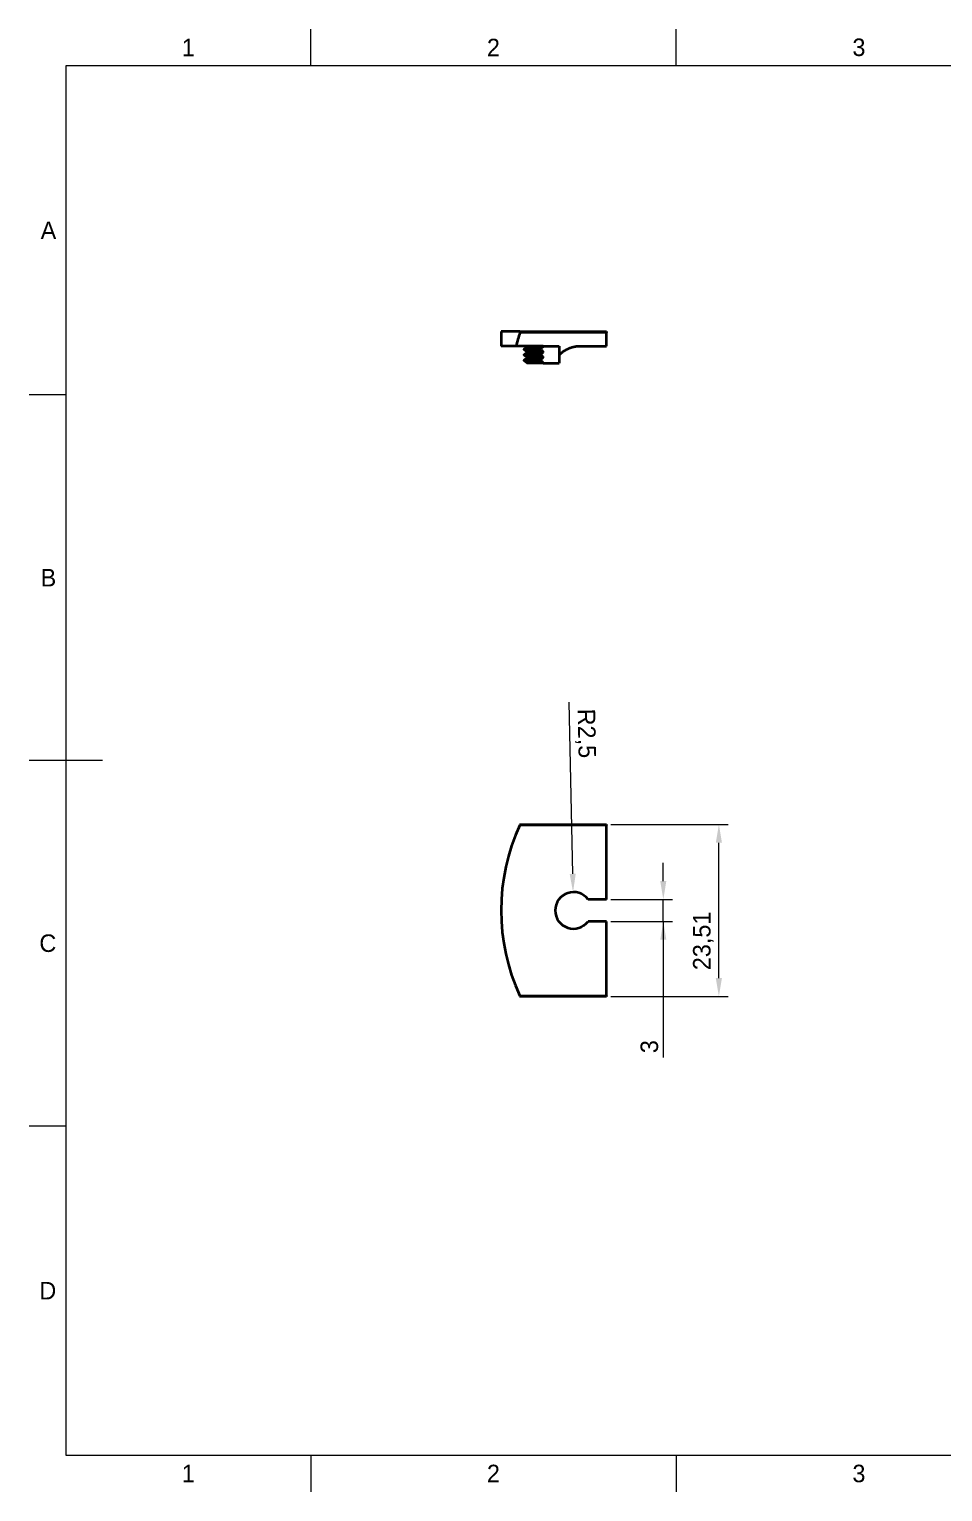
# Model space of a CAD drawing. Header units: millimetres. Extents: x 15 to 292, y 5 to 205.
# Drawn here: x 15 to 140, y 5 to 205 of the extents above; entities that cross this region are included whole.
import ezdxf

# ---------------------------------------------------------------- set-up
doc = ezdxf.new("R2010")
doc.units = ezdxf.units.MM
for name, color, linetype in [('Annotations', 7, 'Continuous'), ('Border', 7, 'Continuous'), ('Geometries', 7, 'Continuous')]:
    doc.layers.add(name, color=color, linetype=linetype)
doc.styles.add('Shapr0', font='txt', dxfattribs={"height": 2.3925})
doc.styles.add('Shapr4', font='txt', dxfattribs={"height": 2.3925})
doc.dimstyles.new('ISO-25', dxfattribs={"dimtxt": 2.5, "dimasz": 2.5, "dimexe": 1.25, "dimexo": 0.625, "dimtad": 1, "dimtxsty": 'Standard', "dimcen": 2.5, "dimadec": 0, "dimazin": 0, "dimtfac": 1, "dimtmove": 0, "dimatfit": 3, "dimfxl": 1, "dimarcsym": 0})

# ---------------------------------------------------------------- blocks, each defined once
blk = doc.blocks.new('*D2')
at = {"layer": 'Annotations', "color": 0, "linetype": 'Continuous', "lineweight": 15}
for p, q in [((94.57, 96.26), (110.59, 96.26)), ((109.34, 75.24), (109.34, 93.76)), ((94.57, 72.74), (110.59, 72.74))]:
    blk.add_line(p, q, dxfattribs=at)
at = {"layer": 'Annotations', "color": 0}
for points in [[(109.76, 93.76), (108.92, 93.76), (109.34, 96.26)], [(108.92, 75.24), (109.76, 75.24), (109.34, 72.74)]]:
    blk.add_solid(points, dxfattribs=at)
at = {"layer": 'Defpoints', "color": 0}
for p in [(93.95, 96.26), (109.34, 96.26), (93.95, 72.74)]:
    blk.add_point(p, dxfattribs=at)
at = {"layer": 'Annotations', "color": 0, "lineweight": 15, "insert": (107.22, 80.33), "char_height": 2.393, "attachment_point": 5, "rotation": 90, "style": 'Shapr4'}
blk.add_mtext('\\A1;23,51', dxfattribs=at)
blk = doc.blocks.new('*D3')
at = {"layer": 'Annotations', "color": 0, "linetype": 'Continuous', "lineweight": 15}
blk.add_line((89.34, 89.5), (88.85, 113), dxfattribs=at)
at = {"layer": 'Annotations', "color": 0}
blk.add_solid([(88.93, 89.49), (89.76, 89.51), (89.39, 87)], dxfattribs=at)
at = {"layer": 'Defpoints', "color": 0}
for p in [(89.39, 87), (89.45, 84.5)]:
    blk.add_point(p, dxfattribs=at)
at = {"layer": 'Annotations', "color": 0, "lineweight": 15, "insert": (91.06, 108.7), "char_height": 2.393, "attachment_point": 5, "rotation": 271.2087, "style": 'Shapr4'}
blk.add_mtext('\\A1;R2,5', dxfattribs=at)
blk = doc.blocks.new('*D4')
at = {"layer": 'Annotations', "color": 0, "linetype": 'Continuous', "lineweight": 15}
for p, q in [((101.74, 88.5), (101.74, 91)), ((94.57, 86), (102.99, 86)), ((101.74, 83), (101.74, 86)), ((94.57, 83), (102.99, 83)), ((101.74, 83), (101.74, 64.37)), ((101.74, 80.5), (101.74, 78))]:
    blk.add_line(p, q, dxfattribs=at)
at = {"layer": 'Annotations', "color": 0}
for points in [[(101.32, 88.5), (102.15, 88.5), (101.74, 86)], [(102.15, 80.5), (101.32, 80.5), (101.74, 83)]]:
    blk.add_solid(points, dxfattribs=at)
at = {"layer": 'Defpoints', "color": 0}
for p in [(93.95, 86), (101.74, 86), (93.95, 83)]:
    blk.add_point(p, dxfattribs=at)
at = {"layer": 'Annotations', "color": 0, "lineweight": 15, "insert": (99.84, 65.87), "char_height": 2.393, "attachment_point": 5, "rotation": 90, "style": 'Shapr4'}
blk.add_mtext('\\A1;3', dxfattribs=at)

msp = doc.modelspace()

# ---------------------------------------------------------------- linework, layer by layer
at = {"layer": 'Border', "linetype": 'Continuous', "lineweight": 15}
for p, q in [((53.5, 200), (53.5, 205)), ((103.5, 200), (103.5, 205)), ((287, 200), (20, 200)), ((20, 200), (20, 10)), ((20, 155), (15, 155)), ((25, 105), (15, 105)), ((20, 55), (15, 55)), ((20, 10), (287, 10)), ((53.5, 10), (53.5, 5)), ((103.5, 10), (103.5, 5))]:
    msp.add_line(p, q, dxfattribs=at)
at = {"layer": 'Geometries', "linetype": 'Continuous', "lineweight": 40}
for p, q in [((79.552, 163.675), (79.552, 161.675)), ((82.1, 163.675), (79.552, 163.675)), ((82.1, 163.675), (93.947, 163.675)), ((93.947, 163.511), (82.14, 163.511)), ((93.947, 163.675), (93.947, 163.511)), ((93.947, 161.675), (93.947, 163.511)), ((81.584, 161.675), (79.552, 161.675)), ((83.052, 161.675), (81.584, 161.675)), ((85.301, 161.675), (83.052, 161.675)), ((83.052, 161.675), (83.052, 161.498)), ((83.053, 161.498), (83.052, 161.498)), ((83.052, 160.939), (83.052, 160.939)), ((83.052, 160.939), (83.052, 160.748)), ((83.053, 160.748), (83.052, 160.748)), ((83.052, 160.189), (83.052, 159.998)), ((84.936, 161.219), (84.857, 161.269)), ((84.936, 160.469), (84.857, 160.519)), ((85.301, 161.675), (87.507, 161.675)), ((85.301, 161.548), (85.301, 161.675)), ((85.301, 160.798), (85.301, 160.99)), ((85.301, 160.048), (85.301, 160.24)), ((87.507, 161.675), (87.507, 160.46)), ((87.507, 160.46), (87.507, 159.325)), ((90.303, 161.675), (93.947, 161.675)), ((83.053, 159.998), (83.052, 159.998)), ((83.052, 159.439), (83.052, 159.325)), ((85.301, 159.325), (83.052, 159.325)), ((84.936, 159.719), (84.857, 159.769)), ((84.936, 159.719), (85.301, 159.49)), ((85.301, 159.325), (85.301, 159.49)), ((85.301, 159.325), (87.507, 159.325)), ((93.947, 96.17), (82.1, 96.17)), ((82.14, 96.255), (93.947, 96.255)), ((93.947, 96.255), (93.947, 96.17)), ((93.947, 86), (93.947, 96.17)), ((93.947, 86), (91.448, 86)), ((93.947, 83), (91.448, 83)), ((93.947, 72.83), (93.947, 83)), ((82.1, 72.83), (93.947, 72.83)), ((93.947, 72.745), (82.14, 72.745)), ((93.947, 72.83), (93.947, 72.745))]:
    msp.add_line(p, q, dxfattribs=at)
at = {"layer": 'Geometries', "linetype": 'Continuous', "lineweight": 40, "flags": 128}
for points in [[(83.052, 161.498), (83.045, 161.492), (83.037, 161.487), (83.03, 161.482), (83.024, 161.478), (83.018, 161.474), (83.013, 161.47), (83.008, 161.467), (83.004, 161.464), (83, 161.462), (82.998, 161.46), (82.995, 161.458), (82.994, 161.457), (82.992, 161.456), (82.991, 161.455), (82.99, 161.455), (82.989, 161.454), (82.988, 161.454), (82.987, 161.453), (82.986, 161.452), (82.983, 161.45), (82.98, 161.447), (82.975, 161.445), (82.97, 161.441), (82.966, 161.438), (82.961, 161.435), (82.956, 161.431), (82.951, 161.428), (82.933, 161.415), (82.914, 161.403), (82.893, 161.388), (82.872, 161.374), (82.852, 161.36), (82.829, 161.344), (82.805, 161.328), (82.781, 161.312), (82.757, 161.295), (82.752, 161.291), (82.747, 161.288), (82.742, 161.285), (82.737, 161.282), (82.733, 161.279), (82.73, 161.277), (82.727, 161.274), (82.724, 161.273), (82.722, 161.271), (82.72, 161.27), (82.719, 161.269), (82.718, 161.269), (82.718, 161.268), (82.717, 161.268), (82.716, 161.267), (82.715, 161.266), (82.713, 161.265), (82.711, 161.264), (82.708, 161.262), (82.705, 161.26), (82.701, 161.257), (82.696, 161.253), (82.691, 161.25), (82.685, 161.246), (82.678, 161.241), (82.671, 161.237), (82.664, 161.232), (82.656, 161.226), (82.647, 161.22)], [(84.857, 161.269), (84.803, 161.268), (84.75, 161.268), (84.698, 161.267), (84.646, 161.267), (84.596, 161.266), (84.546, 161.265), (84.497, 161.265), (84.449, 161.264), (84.402, 161.264), (84.354, 161.263), (84.306, 161.262), (84.26, 161.262), (84.214, 161.261), (84.169, 161.26), (84.124, 161.26), (84.08, 161.259), (84.037, 161.259), (83.994, 161.258), (83.952, 161.257), (83.911, 161.257), (83.87, 161.256), (83.83, 161.256), (83.79, 161.255), (83.755, 161.254), (83.72, 161.254), (83.685, 161.253), (83.652, 161.253), (83.618, 161.252), (83.585, 161.252), (83.55, 161.251), (83.516, 161.25), (83.482, 161.25), (83.449, 161.249), (83.416, 161.249), (83.384, 161.248), (83.353, 161.247), (83.325, 161.247), (83.297, 161.246), (83.27, 161.246), (83.244, 161.245), (83.218, 161.244), (83.193, 161.244), (83.168, 161.243), (83.144, 161.243), (83.12, 161.242), (83.097, 161.242), (83.075, 161.241), (83.053, 161.241), (83.033, 161.24), (83.013, 161.239), (82.994, 161.239), (82.976, 161.238), (82.958, 161.238), (82.937, 161.237), (82.918, 161.237), (82.899, 161.236), (82.881, 161.235), (82.863, 161.235), (82.846, 161.234), (82.83, 161.234), (82.816, 161.233), (82.802, 161.232), (82.789, 161.232), (82.777, 161.231), (82.765, 161.231), (82.753, 161.23), (82.743, 161.23), (82.732, 161.229), (82.723, 161.228), (82.714, 161.228), (82.705, 161.227), (82.697, 161.227), (82.689, 161.226), (82.681, 161.225), (82.674, 161.225), (82.668, 161.224), (82.663, 161.224), (82.659, 161.223), (82.656, 161.222), (82.653, 161.222), (82.65, 161.221), (82.649, 161.221), (82.647, 161.22), (82.647, 161.22)], [(82.647, 161.22), (82.647, 161.22), (82.647, 161.219), (82.647, 161.219), (82.647, 161.219)], [(82.647, 161.219), (82.655, 161.213), (82.663, 161.208), (82.67, 161.203), (82.676, 161.199), (82.682, 161.194), (82.688, 161.191), (82.693, 161.187), (82.697, 161.184), (82.701, 161.182), (82.704, 161.179), (82.707, 161.177), (82.709, 161.176), (82.711, 161.175), (82.713, 161.173), (82.714, 161.172), (82.716, 161.171), (82.72, 161.168), (82.724, 161.166), (82.727, 161.164), (82.73, 161.161), (82.734, 161.159), (82.737, 161.156), (82.741, 161.154), (82.746, 161.151), (82.778, 161.129), (82.79, 161.121), (82.801, 161.112), (82.813, 161.104), (82.825, 161.096), (82.838, 161.087), (82.851, 161.078), (82.865, 161.069), (82.878, 161.059), (82.893, 161.049), (82.908, 161.039), (82.914, 161.034), (82.921, 161.03), (82.928, 161.025), (82.934, 161.021), (82.94, 161.017), (82.946, 161.012), (82.953, 161.008), (82.958, 161.004), (82.963, 161.001), (82.967, 160.998), (82.971, 160.995), (82.974, 160.993), (82.975, 160.992), (82.976, 160.991), (82.978, 160.991), (82.979, 160.99), (82.981, 160.988), (82.983, 160.987), (82.986, 160.985), (82.99, 160.982), (82.994, 160.979), (82.999, 160.976), (83.004, 160.972), (83.01, 160.968), (83.016, 160.964), (83.023, 160.959), (83.03, 160.955), (83.037, 160.95), (83.045, 160.944), (83.052, 160.939)], [(83.052, 160.748), (83.045, 160.742), (83.037, 160.737), (83.03, 160.732), (83.024, 160.728), (83.018, 160.724), (83.013, 160.72), (83.008, 160.717), (83.004, 160.714), (83, 160.712), (82.998, 160.71), (82.995, 160.708), (82.994, 160.707), (82.992, 160.706), (82.991, 160.705), (82.99, 160.705), (82.989, 160.704), (82.988, 160.704), (82.987, 160.703), (82.986, 160.702), (82.983, 160.7), (82.98, 160.697), (82.975, 160.695), (82.97, 160.691), (82.966, 160.688), (82.961, 160.685), (82.956, 160.681), (82.951, 160.678), (82.933, 160.665), (82.914, 160.653), (82.893, 160.638), (82.872, 160.624), (82.852, 160.61), (82.829, 160.594), (82.805, 160.578), (82.781, 160.562), (82.757, 160.545), (82.752, 160.541), (82.747, 160.538), (82.742, 160.535), (82.737, 160.532), (82.733, 160.529), (82.73, 160.527), (82.727, 160.524), (82.724, 160.523), (82.722, 160.521), (82.72, 160.52), (82.719, 160.519), (82.718, 160.519), (82.718, 160.518), (82.717, 160.518), (82.716, 160.517), (82.715, 160.516), (82.713, 160.515), (82.711, 160.514), (82.708, 160.512), (82.705, 160.51), (82.701, 160.507), (82.696, 160.503), (82.691, 160.5), (82.685, 160.496), (82.678, 160.491), (82.671, 160.487), (82.664, 160.482), (82.656, 160.476), (82.647, 160.47)], [(84.857, 160.519), (84.803, 160.518), (84.75, 160.518), (84.698, 160.517), (84.646, 160.517), (84.596, 160.516), (84.546, 160.515), (84.497, 160.515), (84.449, 160.514), (84.402, 160.514), (84.354, 160.513), (84.306, 160.512), (84.26, 160.512), (84.214, 160.511), (84.169, 160.51), (84.124, 160.51), (84.08, 160.509), (84.037, 160.509), (83.994, 160.508), (83.952, 160.507), (83.911, 160.507), (83.87, 160.506), (83.83, 160.506), (83.79, 160.505), (83.755, 160.504), (83.72, 160.504), (83.685, 160.503), (83.652, 160.503), (83.618, 160.502), (83.585, 160.502), (83.55, 160.501), (83.516, 160.5), (83.482, 160.5), (83.449, 160.499), (83.416, 160.499), (83.384, 160.498), (83.353, 160.497), (83.325, 160.497), (83.297, 160.496), (83.27, 160.496), (83.244, 160.495), (83.218, 160.494), (83.193, 160.494), (83.168, 160.493), (83.144, 160.493), (83.12, 160.492), (83.097, 160.492), (83.075, 160.491), (83.053, 160.491), (83.033, 160.49), (83.013, 160.489), (82.994, 160.489), (82.976, 160.488), (82.958, 160.488), (82.937, 160.487), (82.918, 160.487), (82.899, 160.486), (82.881, 160.485), (82.863, 160.485), (82.846, 160.484), (82.83, 160.484), (82.816, 160.483), (82.802, 160.482), (82.789, 160.482), (82.777, 160.481), (82.765, 160.481), (82.753, 160.48), (82.743, 160.48), (82.732, 160.479), (82.723, 160.478), (82.714, 160.478), (82.705, 160.477), (82.697, 160.477), (82.689, 160.476), (82.681, 160.475), (82.674, 160.475), (82.668, 160.474), (82.663, 160.474), (82.659, 160.473), (82.656, 160.472), (82.653, 160.472), (82.65, 160.471), (82.649, 160.471), (82.647, 160.47), (82.647, 160.47)], [(82.647, 160.47), (82.647, 160.47), (82.647, 160.469), (82.647, 160.469), (82.647, 160.469)], [(82.647, 160.469), (82.655, 160.463), (82.663, 160.458), (82.67, 160.453), (82.676, 160.449), (82.682, 160.444), (82.688, 160.441), (82.693, 160.437), (82.697, 160.434), (82.701, 160.432), (82.704, 160.429), (82.707, 160.427), (82.709, 160.426), (82.711, 160.425), (82.713, 160.423), (82.714, 160.422), (82.716, 160.421), (82.72, 160.418), (82.724, 160.416), (82.727, 160.414), (82.73, 160.411), (82.734, 160.409), (82.737, 160.406), (82.741, 160.404), (82.746, 160.401), (82.778, 160.379), (82.79, 160.371), (82.801, 160.362), (82.813, 160.354), (82.825, 160.346), (82.838, 160.337), (82.851, 160.328), (82.865, 160.319), (82.878, 160.309), (82.893, 160.299), (82.908, 160.289), (82.914, 160.284), (82.921, 160.28), (82.928, 160.275), (82.934, 160.271), (82.94, 160.267), (82.946, 160.262), (82.953, 160.258), (82.958, 160.254), (82.963, 160.251), (82.967, 160.248), (82.971, 160.245), (82.974, 160.243), (82.975, 160.242), (82.976, 160.241), (82.978, 160.241), (82.979, 160.24), (82.981, 160.238), (82.983, 160.237), (82.986, 160.235), (82.99, 160.232), (82.994, 160.229), (82.999, 160.226), (83.004, 160.222), (83.01, 160.218), (83.016, 160.214), (83.023, 160.209), (83.03, 160.205), (83.037, 160.2), (83.045, 160.194), (83.052, 160.189)], [(83.052, 160.939), (83.053, 160.94), (83.054, 160.94), (83.056, 160.941), (83.059, 160.942), (83.062, 160.942), (83.066, 160.943), (83.071, 160.944), (83.077, 160.944), (83.084, 160.945), (83.091, 160.946), (83.091, 160.946), (83.091, 160.946), (83.091, 160.946), (83.092, 160.946), (83.092, 160.946), (83.092, 160.946), (83.092, 160.946), (83.092, 160.946), (83.093, 160.946), (83.097, 160.946), (83.106, 160.947), (83.115, 160.947), (83.125, 160.948), (83.136, 160.949), (83.148, 160.949), (83.16, 160.95), (83.174, 160.951), (83.188, 160.951), (83.202, 160.952), (83.218, 160.953), (83.234, 160.953), (83.251, 160.954), (83.269, 160.955), (83.288, 160.955), (83.307, 160.956), (83.328, 160.957), (83.348, 160.957), (83.37, 160.958), (83.393, 160.959), (83.416, 160.959), (83.44, 160.96), (83.465, 160.961), (83.49, 160.961), (83.516, 160.962), (83.543, 160.963), (83.571, 160.963), (83.6, 160.964), (83.629, 160.965), (83.659, 160.965), (83.69, 160.966), (83.721, 160.967), (83.754, 160.967), (83.787, 160.968), (83.82, 160.968), (83.848, 160.969), (83.877, 160.97), (83.906, 160.97), (83.936, 160.971), (83.966, 160.971), (83.996, 160.972), (84.028, 160.972), (84.059, 160.973), (84.091, 160.973), (84.124, 160.974), (84.164, 160.975), (84.206, 160.975), (84.248, 160.976), (84.291, 160.976), (84.312, 160.977), (84.323, 160.977), (84.324, 160.977), (84.324, 160.977), (84.324, 160.977), (84.324, 160.977), (84.324, 160.977), (84.325, 160.977), (84.326, 160.977), (84.331, 160.977), (84.353, 160.977), (84.398, 160.978), (84.443, 160.979), (84.489, 160.979), (84.536, 160.98), (84.584, 160.981), (84.632, 160.981), (84.681, 160.982), (84.731, 160.983), (84.781, 160.983), (84.832, 160.984), (84.877, 160.985), (84.922, 160.985), (84.967, 160.986), (85.013, 160.986), (85.06, 160.987), (85.107, 160.987), (85.155, 160.988), (85.203, 160.988), (85.252, 160.989), (85.301, 160.99)], [(83.052, 160.189), (83.053, 160.19), (83.054, 160.19), (83.056, 160.191), (83.059, 160.192), (83.062, 160.192), (83.066, 160.193), (83.071, 160.194), (83.077, 160.194), (83.084, 160.195), (83.091, 160.196), (83.091, 160.196), (83.091, 160.196), (83.092, 160.196), (83.092, 160.196), (83.092, 160.196), (83.092, 160.196), (83.092, 160.196), (83.093, 160.196), (83.097, 160.196), (83.105, 160.197), (83.115, 160.197), (83.125, 160.198), (83.136, 160.199), (83.148, 160.199), (83.16, 160.2), (83.173, 160.201), (83.187, 160.201), (83.202, 160.202), (83.218, 160.203), (83.234, 160.203), (83.251, 160.204), (83.269, 160.205), (83.287, 160.205), (83.307, 160.206), (83.327, 160.207), (83.348, 160.207), (83.369, 160.208), (83.392, 160.209), (83.415, 160.209), (83.439, 160.21), (83.463, 160.211), (83.489, 160.211), (83.515, 160.212), (83.542, 160.213), (83.569, 160.213), (83.598, 160.214), (83.627, 160.215), (83.657, 160.215), (83.688, 160.216), (83.719, 160.216), (83.751, 160.217), (83.784, 160.218), (83.818, 160.218), (83.853, 160.219), (83.889, 160.22), (83.925, 160.22), (83.963, 160.221), (84.001, 160.222), (84.04, 160.222), (84.079, 160.223), (84.12, 160.224), (84.16, 160.224), (84.202, 160.225), (84.243, 160.226), (84.286, 160.226), (84.308, 160.227), (84.319, 160.227), (84.324, 160.227), (84.324, 160.227), (84.325, 160.227), (84.328, 160.227), (84.338, 160.227), (84.383, 160.228), (84.428, 160.228), (84.473, 160.229), (84.52, 160.23), (84.567, 160.23), (84.611, 160.231), (84.657, 160.232), (84.702, 160.232), (84.749, 160.233), (84.796, 160.233), (84.844, 160.234), (84.892, 160.235), (84.941, 160.235), (84.99, 160.236), (85.04, 160.237), (85.091, 160.237), (85.143, 160.238), (85.195, 160.238), (85.248, 160.239), (85.301, 160.24)], [(85.301, 161.548), (85.252, 161.547), (85.203, 161.547), (85.155, 161.546), (85.108, 161.545), (85.061, 161.545), (85.014, 161.544), (84.968, 161.544), (84.923, 161.543), (84.878, 161.543), (84.833, 161.542), (84.789, 161.541), (84.746, 161.541), (84.696, 161.54), (84.647, 161.54), (84.599, 161.539), (84.551, 161.538), (84.504, 161.538), (84.457, 161.537), (84.412, 161.536), (84.367, 161.536), (84.345, 161.535), (84.334, 161.535), (84.328, 161.535), (84.326, 161.535), (84.324, 161.535), (84.324, 161.535), (84.324, 161.535), (84.324, 161.535), (84.323, 161.535), (84.321, 161.535), (84.31, 161.535), (84.267, 161.534), (84.224, 161.533), (84.183, 161.533), (84.142, 161.532), (84.101, 161.532), (84.062, 161.531), (84.023, 161.53), (83.985, 161.53), (83.948, 161.529), (83.912, 161.528), (83.876, 161.528), (83.841, 161.527), (83.807, 161.526), (83.773, 161.526), (83.741, 161.525), (83.709, 161.524), (83.677, 161.524), (83.647, 161.523), (83.617, 161.522), (83.588, 161.522), (83.559, 161.521), (83.532, 161.52), (83.505, 161.52), (83.479, 161.519), (83.454, 161.518), (83.43, 161.518), (83.406, 161.517), (83.383, 161.516), (83.361, 161.516), (83.34, 161.515), (83.319, 161.514), (83.299, 161.514), (83.28, 161.513), (83.262, 161.512), (83.244, 161.512), (83.227, 161.511), (83.211, 161.51), (83.196, 161.51), (83.181, 161.509), (83.168, 161.508), (83.155, 161.508), (83.143, 161.507), (83.131, 161.507), (83.121, 161.506), (83.111, 161.505), (83.102, 161.505), (83.093, 161.504), (83.092, 161.504), (83.092, 161.504), (83.092, 161.504), (83.092, 161.504), (83.092, 161.504), (83.092, 161.504), (83.091, 161.504), (83.091, 161.504), (83.09, 161.504), (83.087, 161.503), (83.08, 161.503), (83.074, 161.502), (83.069, 161.501), (83.064, 161.501), (83.061, 161.5), (83.058, 161.5), (83.055, 161.499), (83.054, 161.498), (83.053, 161.498)], [(85.301, 160.798), (85.252, 160.797), (85.204, 160.797), (85.157, 160.796), (85.109, 160.795), (85.063, 160.795), (85.017, 160.794), (84.971, 160.794), (84.926, 160.793), (84.881, 160.793), (84.837, 160.792), (84.794, 160.792), (84.751, 160.791), (84.701, 160.79), (84.652, 160.79), (84.603, 160.789), (84.556, 160.788), (84.509, 160.788), (84.462, 160.787), (84.417, 160.786), (84.372, 160.786), (84.328, 160.785), (84.325, 160.785), (84.324, 160.785), (84.324, 160.785), (84.324, 160.785), (84.324, 160.785), (84.324, 160.785), (84.323, 160.785), (84.321, 160.785), (84.31, 160.785), (84.267, 160.784), (84.224, 160.783), (84.183, 160.783), (84.142, 160.782), (84.102, 160.782), (84.063, 160.781), (84.024, 160.78), (83.986, 160.78), (83.949, 160.779), (83.912, 160.778), (83.877, 160.778), (83.842, 160.777), (83.808, 160.776), (83.774, 160.776), (83.742, 160.775), (83.71, 160.774), (83.678, 160.774), (83.648, 160.773), (83.618, 160.772), (83.589, 160.772), (83.561, 160.771), (83.533, 160.77), (83.507, 160.77), (83.481, 160.769), (83.456, 160.768), (83.431, 160.768), (83.408, 160.767), (83.385, 160.766), (83.362, 160.766), (83.341, 160.765), (83.321, 160.764), (83.301, 160.764), (83.282, 160.763), (83.263, 160.762), (83.245, 160.762), (83.229, 160.761), (83.212, 160.761), (83.197, 160.76), (83.183, 160.759), (83.169, 160.759), (83.156, 160.758), (83.144, 160.757), (83.132, 160.757), (83.122, 160.756), (83.112, 160.755), (83.103, 160.755), (83.094, 160.754), (83.092, 160.754), (83.092, 160.754), (83.092, 160.754), (83.092, 160.754), (83.092, 160.754), (83.092, 160.754), (83.091, 160.754), (83.091, 160.754), (83.089, 160.754), (83.082, 160.753), (83.076, 160.752), (83.07, 160.752), (83.065, 160.751), (83.061, 160.75), (83.059, 160.75), (83.056, 160.749), (83.055, 160.749), (83.053, 160.748), (83.053, 160.748)], [(85.301, 160.048), (85.252, 160.047), (85.204, 160.047), (85.157, 160.046), (85.109, 160.045), (85.063, 160.045), (85.017, 160.044), (84.971, 160.044), (84.926, 160.043), (84.881, 160.043), (84.837, 160.042), (84.794, 160.042), (84.751, 160.041), (84.701, 160.04), (84.652, 160.04), (84.603, 160.039), (84.556, 160.038), (84.509, 160.038), (84.462, 160.037), (84.417, 160.036), (84.372, 160.036), (84.328, 160.035), (84.325, 160.035), (84.324, 160.035), (84.324, 160.035), (84.324, 160.035), (84.324, 160.035), (84.324, 160.035), (84.323, 160.035), (84.321, 160.035), (84.31, 160.035), (84.267, 160.034), (84.224, 160.033), (84.183, 160.033), (84.142, 160.032), (84.102, 160.032), (84.063, 160.031), (84.024, 160.03), (83.986, 160.03), (83.949, 160.029), (83.912, 160.028), (83.877, 160.028), (83.842, 160.027), (83.808, 160.026), (83.774, 160.026), (83.742, 160.025), (83.71, 160.024), (83.678, 160.024), (83.648, 160.023), (83.618, 160.022), (83.589, 160.022), (83.561, 160.021), (83.533, 160.02), (83.507, 160.02), (83.481, 160.019), (83.456, 160.018), (83.431, 160.018), (83.408, 160.017), (83.385, 160.016), (83.362, 160.016), (83.341, 160.015), (83.321, 160.014), (83.301, 160.014), (83.282, 160.013), (83.263, 160.012), (83.245, 160.012), (83.229, 160.011), (83.212, 160.011), (83.197, 160.01), (83.183, 160.009), (83.169, 160.009), (83.156, 160.008), (83.144, 160.007), (83.132, 160.007), (83.122, 160.006), (83.112, 160.005), (83.103, 160.005), (83.094, 160.004), (83.092, 160.004), (83.092, 160.004), (83.092, 160.004), (83.092, 160.004), (83.092, 160.004), (83.092, 160.004), (83.091, 160.004), (83.091, 160.004), (83.089, 160.004), (83.082, 160.003), (83.076, 160.002), (83.07, 160.002), (83.065, 160.001), (83.061, 160), (83.059, 160), (83.056, 159.999), (83.055, 159.999), (83.053, 159.998), (83.053, 159.998)], [(85.301, 161.548), (84.945, 161.324), (84.857, 161.269)], [(85.301, 160.798), (84.945, 160.575), (84.857, 160.519)], [(85.301, 160.048), (84.945, 159.825), (84.857, 159.769)], [(84.936, 161.219), (85.055, 161.145), (85.174, 161.07), (85.292, 160.995), (85.301, 160.99)], [(84.936, 160.469), (85.055, 160.395), (85.173, 160.32), (85.291, 160.246), (85.301, 160.24)], [(87.507, 160.46), (87.526, 160.48), (87.56, 160.514), (87.594, 160.548), (87.629, 160.582), (87.664, 160.615), (87.7, 160.648), (87.737, 160.68), (87.774, 160.712), (87.811, 160.744), (87.849, 160.775), (87.887, 160.806), (87.926, 160.836), (87.966, 160.866), (88.008, 160.898), (88.051, 160.929), (88.094, 160.959), (88.127, 160.982), (88.161, 161.004), (88.194, 161.026), (88.228, 161.048), (88.262, 161.069), (88.296, 161.09), (88.33, 161.111), (88.365, 161.131), (88.4, 161.151), (88.436, 161.171), (88.471, 161.19), (88.507, 161.21), (88.543, 161.228), (88.579, 161.247), (88.616, 161.265), (88.653, 161.283), (88.69, 161.301), (88.727, 161.318), (88.765, 161.335), (88.802, 161.351), (88.84, 161.367), (88.878, 161.383), (88.917, 161.399), (88.955, 161.414), (88.994, 161.429), (89.033, 161.443), (89.073, 161.457), (89.112, 161.471), (89.155, 161.485), (89.198, 161.499), (89.241, 161.512), (89.285, 161.525), (89.329, 161.537), (89.373, 161.549), (89.417, 161.561), (89.462, 161.572), (89.502, 161.581), (89.543, 161.591), (89.584, 161.599), (89.625, 161.607), (89.666, 161.615), (89.707, 161.623), (89.748, 161.629), (89.79, 161.636), (89.831, 161.642), (89.873, 161.647), (89.915, 161.652), (89.957, 161.657), (89.998, 161.661), (90.04, 161.665), (90.082, 161.668), (90.127, 161.67), (90.171, 161.672), (90.215, 161.674), (90.259, 161.675), (90.303, 161.675)], [(83.052, 159.998), (83.045, 159.992), (83.037, 159.987), (83.03, 159.982), (83.024, 159.978), (83.018, 159.974), (83.013, 159.97), (83.008, 159.967), (83.004, 159.964), (83, 159.962), (82.998, 159.96), (82.995, 159.958), (82.994, 159.957), (82.992, 159.956), (82.991, 159.955), (82.99, 159.955), (82.989, 159.954), (82.988, 159.954), (82.987, 159.953), (82.986, 159.952), (82.983, 159.95), (82.98, 159.947), (82.975, 159.945), (82.97, 159.941), (82.966, 159.938), (82.961, 159.935), (82.956, 159.931), (82.951, 159.928), (82.933, 159.915), (82.914, 159.903), (82.893, 159.888), (82.872, 159.874), (82.852, 159.86), (82.829, 159.844), (82.805, 159.828), (82.781, 159.812), (82.757, 159.795), (82.752, 159.791), (82.747, 159.788), (82.742, 159.785), (82.737, 159.782), (82.733, 159.779), (82.73, 159.777), (82.727, 159.774), (82.724, 159.773), (82.722, 159.771), (82.72, 159.77), (82.719, 159.769), (82.718, 159.769), (82.718, 159.768), (82.717, 159.768), (82.716, 159.767), (82.715, 159.766), (82.713, 159.765), (82.711, 159.764), (82.708, 159.762), (82.705, 159.76), (82.701, 159.757), (82.696, 159.753), (82.691, 159.75), (82.685, 159.746), (82.678, 159.741), (82.671, 159.737), (82.664, 159.732), (82.656, 159.726), (82.647, 159.72)], [(84.857, 159.769), (84.803, 159.768), (84.75, 159.768), (84.698, 159.767), (84.646, 159.767), (84.596, 159.766), (84.546, 159.765), (84.497, 159.765), (84.449, 159.764), (84.402, 159.764), (84.354, 159.763), (84.306, 159.762), (84.26, 159.762), (84.214, 159.761), (84.169, 159.76), (84.124, 159.76), (84.08, 159.759), (84.037, 159.759), (83.994, 159.758), (83.952, 159.757), (83.911, 159.757), (83.87, 159.756), (83.83, 159.756), (83.79, 159.755), (83.755, 159.754), (83.72, 159.754), (83.685, 159.753), (83.652, 159.753), (83.618, 159.752), (83.585, 159.752), (83.55, 159.751), (83.516, 159.75), (83.482, 159.75), (83.449, 159.749), (83.416, 159.749), (83.384, 159.748), (83.353, 159.747), (83.325, 159.747), (83.297, 159.746), (83.27, 159.746), (83.244, 159.745), (83.218, 159.744), (83.193, 159.744), (83.168, 159.743), (83.144, 159.743), (83.12, 159.742), (83.097, 159.742), (83.075, 159.741), (83.053, 159.741), (83.033, 159.74), (83.013, 159.739), (82.994, 159.739), (82.976, 159.738), (82.958, 159.738), (82.937, 159.737), (82.918, 159.737), (82.899, 159.736), (82.881, 159.735), (82.863, 159.735), (82.846, 159.734), (82.83, 159.734), (82.816, 159.733), (82.802, 159.732), (82.789, 159.732), (82.777, 159.731), (82.765, 159.731), (82.753, 159.73), (82.743, 159.73), (82.732, 159.729), (82.723, 159.728), (82.714, 159.728), (82.705, 159.727), (82.697, 159.727), (82.689, 159.726), (82.681, 159.725), (82.674, 159.725), (82.668, 159.724), (82.663, 159.724), (82.659, 159.723), (82.656, 159.722), (82.653, 159.722), (82.65, 159.721), (82.649, 159.721), (82.647, 159.72), (82.647, 159.72)], [(82.647, 159.72), (82.647, 159.72), (82.647, 159.719), (82.647, 159.719), (82.647, 159.719)], [(82.647, 159.719), (82.655, 159.713), (82.663, 159.708), (82.67, 159.703), (82.676, 159.699), (82.682, 159.694), (82.688, 159.691), (82.693, 159.687), (82.697, 159.684), (82.701, 159.682), (82.704, 159.679), (82.707, 159.677), (82.709, 159.676), (82.711, 159.675), (82.713, 159.673), (82.714, 159.672), (82.716, 159.671), (82.72, 159.668), (82.724, 159.666), (82.727, 159.664), (82.73, 159.661), (82.734, 159.659), (82.737, 159.656), (82.741, 159.654), (82.746, 159.651), (82.778, 159.629), (82.79, 159.621), (82.801, 159.612), (82.813, 159.604), (82.825, 159.596), (82.838, 159.587), (82.851, 159.578), (82.865, 159.569), (82.878, 159.559), (82.893, 159.549), (82.908, 159.539), (82.914, 159.534), (82.921, 159.53), (82.928, 159.525), (82.934, 159.521), (82.94, 159.517), (82.946, 159.512), (82.953, 159.508), (82.958, 159.504), (82.963, 159.501), (82.967, 159.498), (82.971, 159.495), (82.974, 159.493), (82.975, 159.492), (82.976, 159.491), (82.978, 159.491), (82.979, 159.49), (82.981, 159.488), (82.983, 159.487), (82.986, 159.485), (82.99, 159.482), (82.994, 159.479), (82.999, 159.476), (83.004, 159.472), (83.01, 159.468), (83.016, 159.464), (83.023, 159.459), (83.03, 159.455), (83.037, 159.45), (83.045, 159.444), (83.052, 159.439)], [(83.052, 159.439), (83.053, 159.44), (83.054, 159.44), (83.056, 159.441), (83.059, 159.442), (83.062, 159.442), (83.066, 159.443), (83.071, 159.444), (83.077, 159.444), (83.084, 159.445), (83.091, 159.446), (83.091, 159.446), (83.091, 159.446), (83.092, 159.446), (83.092, 159.446), (83.092, 159.446), (83.092, 159.446), (83.092, 159.446), (83.093, 159.446), (83.097, 159.446), (83.105, 159.447), (83.115, 159.447), (83.125, 159.448), (83.136, 159.449), (83.148, 159.449), (83.16, 159.45), (83.173, 159.451), (83.187, 159.451), (83.202, 159.452), (83.218, 159.453), (83.234, 159.453), (83.251, 159.454), (83.269, 159.455), (83.287, 159.455), (83.307, 159.456), (83.327, 159.457), (83.348, 159.457), (83.369, 159.458), (83.392, 159.459), (83.415, 159.459), (83.439, 159.46), (83.463, 159.461), (83.489, 159.461), (83.515, 159.462), (83.542, 159.463), (83.569, 159.463), (83.598, 159.464), (83.627, 159.465), (83.657, 159.465), (83.688, 159.466), (83.719, 159.466), (83.751, 159.467), (83.784, 159.468), (83.818, 159.468), (83.853, 159.469), (83.889, 159.47), (83.925, 159.47), (83.963, 159.471), (84.001, 159.472), (84.04, 159.472), (84.079, 159.473), (84.12, 159.474), (84.16, 159.474), (84.202, 159.475), (84.243, 159.476), (84.286, 159.476), (84.308, 159.477), (84.319, 159.477), (84.324, 159.477), (84.324, 159.477), (84.325, 159.477), (84.328, 159.477), (84.338, 159.477), (84.383, 159.478), (84.428, 159.478), (84.473, 159.479), (84.52, 159.48), (84.567, 159.48), (84.611, 159.481), (84.657, 159.482), (84.702, 159.482), (84.749, 159.483), (84.796, 159.483), (84.844, 159.484), (84.892, 159.485), (84.941, 159.485), (84.99, 159.486), (85.04, 159.487), (85.091, 159.487), (85.143, 159.488), (85.195, 159.488), (85.248, 159.489), (85.301, 159.49)]]:
    msp.add_lwpolyline(points, dxfattribs=at)
at = {"layer": 'Geometries', "linetype": 'Continuous', "lineweight": 40}
for centre, radius, start, end in [((107.552, 84.5), 28, 155.36797, 204.63203), ((107.552, 84.5), 28, 155.17584, 155.36797), ((89.448, 84.5), 2.5, 36.8699, 323.1301), ((107.552, 84.5), 28, 204.63203, 204.82416)]:
    msp.add_arc(centre, radius, start, end, dxfattribs=at)
for centre, major_axis, ratio, start_param, end_param in [((107.552, 146.723), (0, 39.988), 0.7002075, 1.137533, 1.1875675), ((107.552, 186.093), (0, 53.787), 0.5205671, 2.0007063, 2.0040597), ((108.552, 146.723), (0, 36.418), 0.7002075, 1.1476972, 1.1477112)]:
    msp.add_ellipse(centre, major_axis=major_axis, ratio=ratio, start_param=start_param, end_param=end_param, dxfattribs=at)

# ---------------------------------------------------------------- texts
at = {"layer": 'Border', "linetype": 'Continuous', "lineweight": 15, "char_height": 2.393, "width": 2.3925, "style": 'Shapr0'}
for s, insert, attachment_point in [('1', (36.75, 201.304), 8), ('2', (78.5, 201.304), 8), ('3', (128.5, 201.304), 8), ('A', (18.696, 177.5), 6), ('B', (18.696, 130), 6), ('C', (18.696, 80), 6), ('D', (18.696, 32.5), 6), ('1', (36.75, 8.696), 2), ('2', (78.5, 8.696), 2), ('3', (128.5, 8.696), 2)]:
    msp.add_mtext(s, dxfattribs=dict(at, insert=insert, attachment_point=attachment_point))

# ---------------------------------------------------------------- dimensions: what is measured, and where the dimension line sits
at = {"layer": 'Annotations', "linetype": 'Continuous', "lineweight": 15}
dim = msp.add_radius_dim(center=(89.448, 84.5), mpoint=(89.395, 86.999), dimstyle='ISO-25', override={"dimscale": 1, "dimgap": 0.7, "dimdec": 2, "dimlfac": 1, "dimrnd": 0.01, "dimzin": 8, "dimdsep": 44, "dimtxsty": 'Shapr4', "dimcen": 0, "dimadec": 2, "dimtol": 0, "dimlim": 0, "dimtp": 0, "dimtm": 0, "dimtfac": 0.6, "dimtdec": 8, "dimtofl": 0, "dimfrac": 2, "dimtolj": 1, "dimlwd": 15, "dimlwe": 15}, dxfattribs=at)
dim.commit()
dim.dimension.update_dxf_attribs({"geometry": '*D3', "text_midpoint": (88.938, 108.651), "dimtype": 164})
for base, p1, p2, picture, middle in [((109.341, 96.255), (93.947, 72.745), (93.947, 96.255), '*D2', (109.341, 80.331)), ((101.736, 86), (93.947, 83), (93.947, 86), '*D4', (101.736, 65.871))]:
    dim = msp.add_linear_dim(base=base, p1=p1, p2=p2, angle=90, dimstyle='ISO-25', override={"dimscale": 1, "dimgap": 0.7, "dimdec": 2, "dimlfac": 1, "dimrnd": 0.01, "dimzin": 8, "dimdsep": 44, "dimtxsty": 'Shapr4', "dimse1": 0, "dimse2": 0, "dimadec": 2, "dimtol": 0, "dimlim": 0, "dimtp": 0, "dimtm": 0, "dimtfac": 0.6, "dimtdec": 8, "dimfrac": 2, "dimtolj": 1, "dimlwd": 15, "dimlwe": 15}, dxfattribs=at)
    dim.commit()
    dim.dimension.update_dxf_attribs({"geometry": picture, "text_midpoint": middle, "dimtype": 160})

doc.saveas('drawing.dxf')
